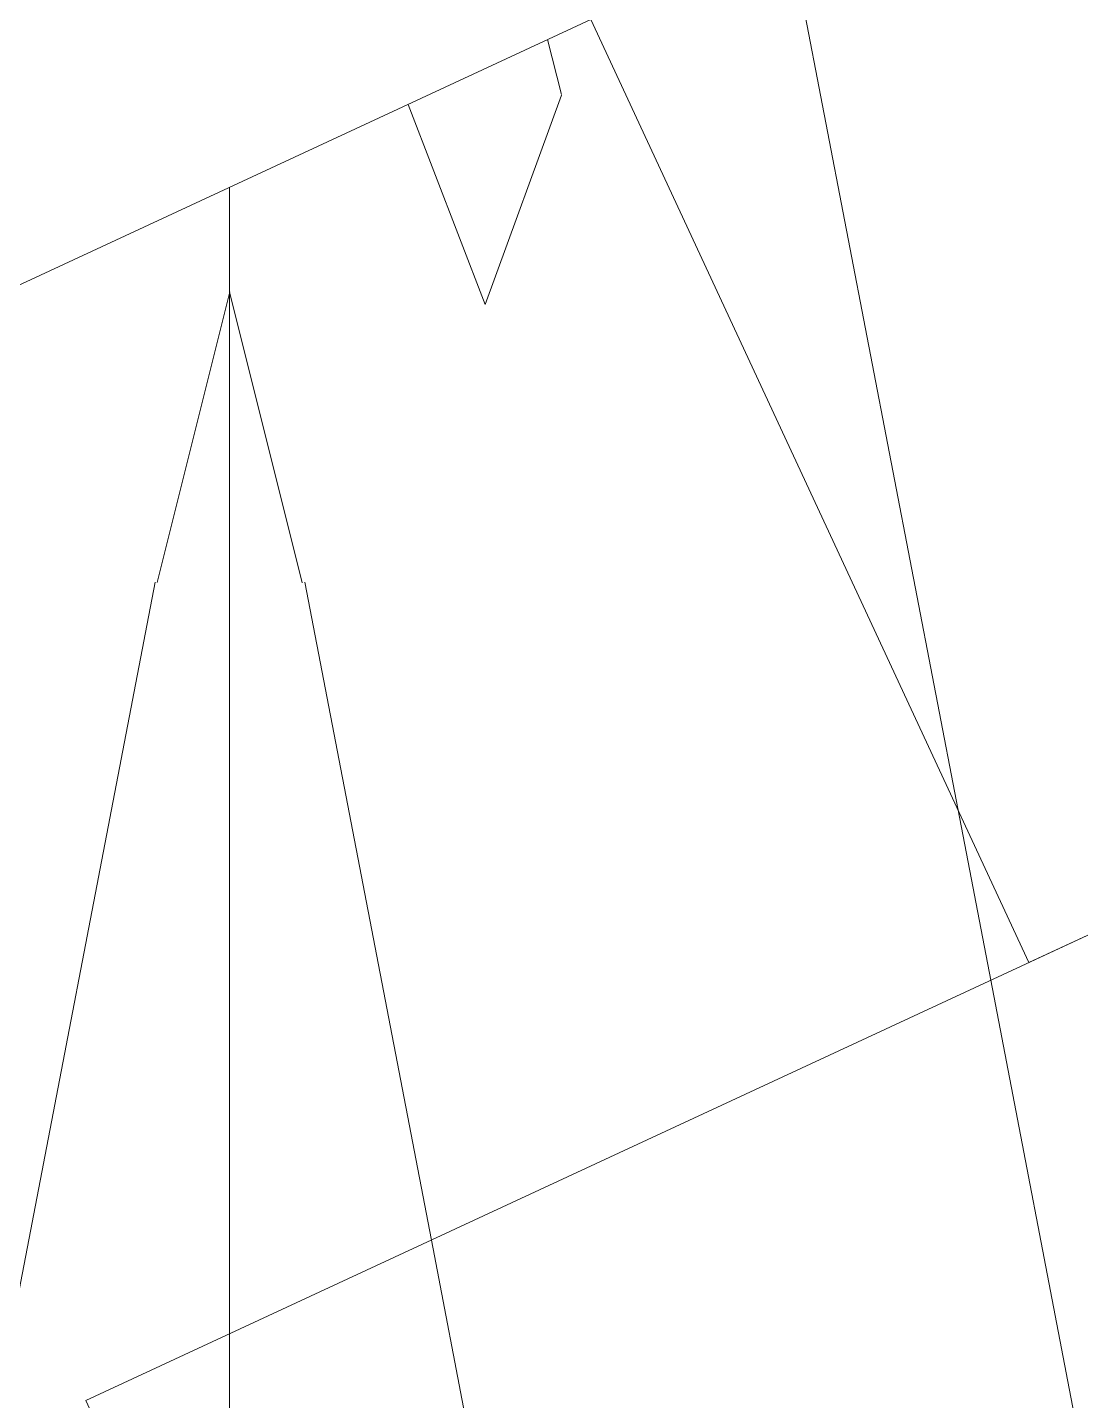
# Model space of a CAD drawing. Header units: inches. Extents: x -1205 to 1409, y -1117 to 895.
# Drawn here: x 237.76 to 251.94, y -171.06 to -152.58 of the extents above; entities that cross this region are included whole.
import ezdxf

# ---------------------------------------------------------------- set-up
doc = ezdxf.new("R2010")
doc.units = ezdxf.units.IN
doc.header["$MEASUREMENT"] = 0
doc.layers.add('Q-CASE', color=31, linetype='Continuous', lineweight=9)
pattern_1 = [(90, (0, 48), (-96, 5.878304635907295e-15), [96, -96]), (90, (48, 48), (-96, 5.878304635907295e-15), [96, -96]), (180, (48, 48), (-2.351321854362918e-14, -192), [48, -48]), (180, (48, 144), (-2.351321854362918e-14, -192), [48, -48]), (90, (0, 144), (-96, 5.878304635907295e-15), [48, -144]), (90, (48, 144), (-96, 5.878304635907295e-15), [48, -144]), (90, (0, 0), (-96, 5.878304635907295e-15), [48, -144]), (90, (48, 0), (-96, 5.878304635907295e-15), [48, -144]), (78.69, (12.966, 53.70399999999999), (96.00089980861767, 576.000232056321), [37.99999999999999, -941.0119999999998]), (105.524, (22.95, 81.33800000000001), (-95.9988812586284, 384.0006136793166), [10, -1783.428]), (78.69, (22.749, 81.357), (96.00089980861767, 576.000232056321), [58.99999999999999, -920.0119999999998]), (75.964, (5.199, 55.214), (-0.001058403158197052, 191.9996895228734), [49.191, -346.6269999999999]), (118.301, (22.304, 93.242), (-1248.009876813719, 2303.994657741942), [11, -2823.846]), (81.87, (22.246, 93.23299999999999), (95.99912160023428, 768.0004430936115), [28.604, -1329.041]), (109.983, (27.883, 117.09), (-479.9973340807109, 1344.000919731981), [4.75, -2242.552]), (81.87, (27.857, 117.094), (95.99912160023428, 768.0004430936115), [24, -1333.645]), (68.962, (3.324, 76.95), (288.0067822990438, 767.9970254100932), [37, -2637.251]), (118.301, (20.37, 104.434), (-1248.009876813719, 2303.994657741942), [8, -2826.846]), (79.11399999999999, (20.376, 104.42), (288.0124325046144, 1535.997718984887), [25, -2516.735]), (135, (27.032, 127.054), (-95.99964504101044, 7.105427357601002e-15), [2.703, -268.826]), (90, (27.032, 127.054), (-96, 5.878304635907295e-15), [15, -177]), (63.435, (1.909, 94.214), (96.00021205036973, 0.0005329618020937232), [32, -182.663]), (135, (19.654, 119.456), (-95.99964504101044, 7.105427357601002e-15), [4.703, -266.826]), (81.87, (19.629, 119.459), (95.99912160023428, 768.0004430936115), [22.222, -1335.423]), (63.435, (3.211, 107.597), (96.00021205036973, 0.0005329618020937232), [28, -186.663]), (135, (17.949, 130.472), (-95.99964504101044, 7.105427357601002e-15), [3, -268.529]), (79.11399999999999, (17.963, 130.469), (288.0124325046144, 1535.997718984887), [13.782, -2527.953]), (68.962, (4.207, 121.461), (288.0067822990438, 767.9970254100932), [17.608, -2656.642]), (159.444, (14.263, 136.479), (-1056.000308324566, 383.9991152846872), [4, -1636.449]), (90, (14.257, 136.465), (-96, 5.878304635907295e-15), [5.59, -186.41]), (75.964, (18.708, 51.846), (-0.001058403158197052, 191.9996895228734), [21, -374.818]), (118.301, (26.937, 66.348), (-1248.009876813719, 2303.994657741942), [6.66, -2828.186]), (79.11399999999999, (26.996, 66.325), (288.0124325046144, 1535.997718984887), [76, -2465.735]), (79.11399999999999, (28.996, 50.588), (288.0124325046144, 1535.997718984887), [42.203, -2499.532]), (105.068, (38.823, 85.26299999999999), (-95.99646435562906, 384.0009876396394), [7, -2577.879]), (79.11399999999999, (38.861, 85.25399999999999), (288.0124325046144, 1535.997718984887), [43, -2498.735]), (79.11399999999999, (36.042, 49.218), (288.0124325046144, 1535.997718984887), [19.193, -2522.542]), (109.983, (42.762, 59.604), (-479.9973340807109, 1344.000919731981), [9, -2238.302]), (84.806, (42.706, 59.61), (95.99176943683663, 1152.000275729735), [33.914, -2086.795]), (79.11399999999999, (14.259, 142.054), (288.0124325046144, 1535.997718984887), [1.982, -2539.753]), (68.962, (-0.004, 110.486), (288.0067822990438, 767.9970254100932), [11.755, -2662.495]), (68.962, (-0.006999999999999999, 122.003), (288.0067822990438, 767.9970254100932), [23.565, -2650.685]), (79.11399999999999, (0.013, 130.747), (288.0124325046144, 1535.997718984887), [13.498, -2528.237]), (72.89699999999999, (-0.018, 97.395), (288.0047244903436, 959.9990281558837), [10.718, -2600.764]), (75.964, (-0.002, 87.04700000000001), (-0.001058403158197052, 191.9996895228734), [7.442999999999999, -388.3749999999999]), (75.964, (-0.004, 63.568), (-0.001058403158197052, 191.9996895228734), [13.788, -382.0299999999999]), (81.87, (4.192, 48.001), (95.99912160023428, 768.0004430936115), [7.281000000000001, -1350.364]), (74.05500000000002, (11.44, 47.999), (95.99685910274899, 384.0003614782243), [5.912999999999998, -1391.868]), (90, (18.714, 48), (-96, 5.878304635907295e-15), [3.844, -188.156]), (74.05500000000002, (28.212, 48), (95.99685910274899, 384.0003614782243), [2.7, -1395.081]), (90, (36.023, 48), (-96, 5.878304635907295e-15), [1.221, -190.779]), (84.806, (18.847, 68.9), (95.99176943683663, 1152.000275729735), [7.202000000000001, -2113.508]), (63.435, (19.5, 76.067), (96.00021205036973, 0.0005329618020937232), [4, -210.663]), (90, (21.303, 65.637), (-96, 5.878304635907295e-15), [14, -178]), (63.435, (18.033, 59.159), (96.00021205036973, 0.0005329618020937232), [7.257000000000001, -207.405]), (84.806, (17.992, 59.173), (95.99176943683663, 1152.000275729735), [9.765, -2110.944]), (63.435, (22.756, 141.457), (96.00021205036973, 0.0005329618020937232), [2.849, -211.814]), (63.435, (27.04, 142.05), (96.00021205036973, 0.0005329618020937232), [2.184, -212.479]), (68.962, (31.223, 140.857), (288.0067822990438, 767.9970254100932), [3.367, -2670.883]), (63.435, (34.182, 139.233), (96.00021205036973, 0.0005329618020937232), [5.34, -209.323]), (75.964, (43.53, 134.043), (-0.001058403158197052, 191.9996895228734), [4.951, -390.8669999999999]), (109.983, (44.558, 131.223), (-479.9973340807109, 1344.000919731981), [3, -2244.302]), (68.962, (44.556, 131.224), (288.0067822990438, 767.9970254100932), [6, -2668.251]), (90, (46.708, 136.825), (-96, 5.878304635907295e-15), [4, -188]), (45, (44.73, 138.846), (95.99964504101045, 0), [2.798, -268.731]), (63.435, (41.434, 140.938), (96.00021205036973, 0.0005329618020937232), [3.43, -211.232]), (75.964, (47.023, 127.472), (-0.001058403158197052, 191.9996895228734), [4.034999999999999, -391.783]), (75.964, (45.717, 93.39), (-0.001058403158197052, 191.9996895228734), [9.426999999999998, -386.3919999999999]), (90, (96, 48), (-96, 5.878304635907295e-15), [96, -96]), (90, (48, 48), (-96, 5.878304635907295e-15), [96, -96]), (100.886, (82.896, 53.677), (-288.0124325046143, 1535.997718984887), [37.99999999999999, -2503.735]), (74.932, (73.089, 81.328), (95.9964643556291, 384.0009876396394), [10, -2574.879]), (100.886, (73.036, 81.315), (-288.0124325046143, 1535.997718984887), [58.99999999999999, -2482.735]), (104.036, (90.801, 55.214), (0.001058403158232579, 191.9996895228734), [49.191, -346.627]), (61.699, (73.696, 93.242), (1248.00987681372, 2303.994657741941), [11, -2823.845999999999]), (98.13, (73.75399999999999, 93.23299999999999), (-95.99912160023436, 768.0004430936115), [28.604, -1329.041]), (70.017, (68.117, 117.09), (479.997334080711, 1344.000919731981), [4.749999999999999, -2242.552]), (98.13, (68.143, 117.094), (-95.99912160023436, 768.0004430936115), [24, -1333.645]), (111.038, (92.676, 76.95), (-288.0067822990437, 767.9970254100932), [36.99999999999999, -2637.250999999999]), (61.699, (75.63, 104.434), (1248.00987681372, 2303.994657741941), [7.999999999999999, -2826.845999999999]), (100.886, (75.624, 104.42), (-288.0124325046143, 1535.997718984887), [25, -2516.735]), (45, (68.968, 127.054), (95.99964504101045, 0), [2.703, -268.826]), (90, (68.968, 127.054), (-96, 5.878304635907295e-15), [15, -177]), (116.565, (94.09100000000001, 94.214), (-96.00021205036971, 0.0005329618021008287), [32, -182.663]), (45, (76.346, 119.456), (95.99964504101045, 0), [4.703, -266.826]), (98.13, (76.37100000000001, 119.459), (-95.99912160023436, 768.0004430936115), [22.222, -1335.423]), (116.565, (92.789, 107.597), (-96.00021205036971, 0.0005329618021008287), [28, -186.663]), (45, (78.051, 130.472), (95.99964504101045, 0), [3, -268.529]), (100.886, (78.03699999999999, 130.469), (-288.0124325046143, 1535.997718984887), [13.782, -2527.953]), (111.038, (91.79299999999999, 121.461), (-288.0067822990437, 767.9970254100932), [17.608, -2656.642]), (20.556, (81.737, 136.479), (1056.000308324566, 383.999115284687), [4, -1636.449]), (90, (81.743, 136.465), (-96, 5.878304635907295e-15), [5.59, -186.41]), (104.036, (77.292, 51.846), (0.001058403158232579, 191.9996895228734), [21, -374.818]), (61.699, (69.063, 66.348), (1248.00987681372, 2303.994657741941), [6.659999999999999, -2828.185999999999]), (100.886, (69.00399999999999, 66.325), (-288.0124325046143, 1535.997718984887), [75.99999999999999, -2465.735]), (100.886, (67.00399999999999, 50.588), (-288.0124325046143, 1535.997718984887), [42.203, -2499.532]), (74.932, (57.177, 85.26299999999999), (95.9964643556291, 384.0009876396394), [7, -2577.879]), (100.886, (57.139, 85.25399999999999), (-288.0124325046143, 1535.997718984887), [42.99999999999999, -2498.735]), (100.886, (59.958, 49.218), (-288.0124325046143, 1535.997718984887), [19.19299999999999, -2522.541999999999]), (70.017, (53.238, 59.604), (479.997334080711, 1344.000919731981), [8.999999999999998, -2238.302]), (95.194, (53.294, 59.61), (-95.99176943683675, 1152.000275729735), [33.914, -2086.795]), (100.886, (81.741, 142.054), (-288.0124325046143, 1535.997718984887), [1.982, -2539.752999999999]), (111.038, (96.00399999999999, 110.486), (-288.0067822990437, 767.9970254100932), [11.755, -2662.494999999999]), (111.038, (96.007, 122.003), (-288.0067822990437, 767.9970254100932), [23.565, -2650.684999999999]), (100.886, (95.98700000000001, 130.747), (-288.0124325046143, 1535.997718984887), [13.498, -2528.237]), (107.103, (96.01799999999999, 97.395), (-288.0047244903432, 959.9990281558838), [10.718, -2600.764]), (104.036, (96.00200000000001, 87.04700000000001), (0.001058403158232579, 191.9996895228734), [7.443, -388.375]), (104.036, (96.00399999999999, 63.568), (0.001058403158232579, 191.9996895228734), [13.788, -382.03]), (98.13, (91.80799999999999, 48.001), (-95.99912160023436, 768.0004430936115), [7.281000000000001, -1350.364]), (105.945, (84.56, 47.999), (-95.99685910274903, 384.0003614782243), [5.912999999999999, -1391.868]), (90, (77.286, 48), (-96, 5.878304635907295e-15), [3.844, -188.156]), (105.945, (67.788, 48), (-95.99685910274903, 384.0003614782243), [2.7, -1395.081]), (90, (59.977, 48), (-96, 5.878304635907295e-15), [1.221, -190.779]), (95.194, (77.153, 68.9), (-95.99176943683675, 1152.000275729735), [7.202000000000001, -2113.508]), (116.565, (76.5, 76.067), (-96.00021205036971, 0.0005329618021008287), [4, -210.663]), (90, (74.697, 65.637), (-96, 5.878304635907295e-15), [14, -178]), (116.565, (77.967, 59.159), (-96.00021205036971, 0.0005329618021008287), [7.257000000000001, -207.405]), (95.194, (78.008, 59.173), (-95.99176943683675, 1152.000275729735), [9.765, -2110.944]), (116.565, (73.244, 141.457), (-96.00021205036971, 0.0005329618021008287), [2.849, -211.814]), (116.565, (68.96, 142.05), (-96.00021205036971, 0.0005329618021008287), [2.184, -212.479]), (111.038, (64.777, 140.857), (-288.0067822990437, 767.9970254100932), [3.367, -2670.882999999999]), (116.565, (61.818, 139.233), (-96.00021205036971, 0.0005329618021008287), [5.34, -209.323]), (104.036, (52.47, 134.043), (0.001058403158232579, 191.9996895228734), [4.951000000000001, -390.867]), (70.017, (51.442, 131.223), (479.997334080711, 1344.000919731981), [3, -2244.302]), (111.038, (51.444, 131.224), (-288.0067822990437, 767.9970254100932), [5.999999999999999, -2668.250999999999]), (90, (49.292, 136.825), (-96, 5.878304635907295e-15), [4, -188]), (135, (51.27, 138.846), (-95.99964504101044, 7.105427357601002e-15), [2.798, -268.731]), (116.565, (54.566, 140.938), (-96.00021205036971, 0.0005329618021008287), [3.43, -211.232]), (104.036, (48.977, 127.472), (0.001058403158232579, 191.9996895228734), [4.035, -391.783]), (104.036, (50.283, 93.39), (0.001058403158232579, 191.9996895228734), [9.427, -386.392]), (180, (96, 144), (-2.351321854362918e-14, -192), [48, -48]), (180, (96, 48), (-2.351321854362918e-14, -192), [48, -48]), (90, (96, 0), (-96, 5.878304635907295e-15), [48, -144]), (90, (96, 144), (-96, 5.878304635907295e-15), [48, -144]), (79.11399999999999, (13.104, 149.677), (288.0124325046144, 1535.997718984887), [38, -2503.735]), (105.068, (22.911, 177.328), (-95.99646435562906, 384.0009876396394), [10, -2574.879]), (79.11399999999999, (22.92, 177.324), (288.0124325046144, 1535.997718984887), [14.948, -2526.787]), (75.964, (5.201000000000001, 151.213), (-0.001058403158197052, 191.9996895228734), [42.038, -353.7799999999999]), (118.301, (22.286, 189.232), (-1248.009876813719, 2303.994657741942), [3.139, -2831.707]), (81.87, (22.275, 189.228), (95.99912160023428, 768.0004430936115), [2.799, -1354.846]), (68.962, (3.329, 172.948), (288.0067822990438, 767.9970254100932), [20.41, -2653.841]), (63.435, (1.807, 190.265), (96.00021205036973, 0.0005329618020937232), [1.943, -212.719]), (75.964, (18.708, 147.846), (-0.001058403158197052, 191.9996895228734), [21, -374.818]), (118.301, (26.937, 162.348), (-1248.009876813719, 2303.994657741942), [6.66, -2828.186]), (79.11399999999999, (26.951, 162.334), (288.0124325046144, 1535.997718984887), [30.215, -2511.52]), (79.11399999999999, (28.996, 146.588), (288.0124325046144, 1535.997718984887), [42.203, -2499.532]), (105.068, (38.823, 181.263), (-95.99646435562906, 384.0009876396394), [7, -2577.879]), (79.11399999999999, (38.83, 181.26), (288.0124325046144, 1535.997718984887), [10.939, -2530.796]), (79.11399999999999, (36.042, 145.218), (288.0124325046144, 1535.997718984887), [19.193, -2522.542]), (109.983, (42.762, 155.604), (-479.9973340807109, 1344.000919731981), [9, -2238.302]), (84.806, (42.706, 155.61), (95.99176943683663, 1152.000275729735), [33.914, -2086.795]), (75.964, (-0.002, 183.047), (-0.001058403158197052, 191.9996895228734), [7.442999999999999, -388.3749999999999]), (75.964, (-0.004, 159.568), (-0.001058403158197052, 191.9996895228734), [13.788, -382.0299999999999]), (81.87, (4.192, 144.001), (95.99912160023428, 768.0004430936115), [7.281000000000001, -1350.364]), (74.05500000000002, (11.44, 143.999), (95.99685910274899, 384.0003614782243), [5.912999999999998, -1391.868]), (90, (18.714, 144), (-96, 5.878304635907295e-15), [3.844, -188.156]), (74.05500000000002, (28.212, 144), (95.99685910274899, 384.0003614782243), [2.7, -1395.081]), (90, (36.023, 144), (-96, 5.878304635907295e-15), [1.221, -190.779]), (84.806, (18.847, 164.9), (95.99176943683663, 1152.000275729735), [7.202000000000001, -2113.508]), (63.435, (19.5, 172.067), (96.00021205036973, 0.0005329618020937232), [4, -210.663]), (90, (21.303, 161.637), (-96, 5.878304635907295e-15), [14, -178]), (63.435, (18.033, 155.159), (96.00021205036973, 0.0005329618020937232), [7.257000000000001, -207.405]), (84.806, (17.992, 155.173), (95.99176943683663, 1152.000275729735), [9.765, -2110.944]), (75.964, (45.71899999999999, 189.39), (-0.001058403158197052, 191.9996895228734), [2.69, -393.128]), (100.886, (82.896, 149.677), (-288.0124325046143, 1535.997718984887), [37.99999999999999, -2503.735]), (74.932, (73.089, 177.328), (95.9964643556291, 384.0009876396394), [10, -2574.879]), (100.886, (73.08, 177.324), (-288.0124325046143, 1535.997718984887), [14.948, -2526.787]), (104.036, (90.79899999999999, 151.213), (0.001058403158232579, 191.9996895228734), [42.038, -353.78]), (61.699, (73.714, 189.232), (1248.00987681372, 2303.994657741941), [3.138999999999999, -2831.707]), (98.13, (73.725, 189.228), (-95.99912160023436, 768.0004430936115), [2.799, -1354.846]), (111.038, (92.671, 172.948), (-288.0067822990437, 767.9970254100932), [20.41, -2653.840999999999]), (116.565, (94.193, 190.265), (-96.00021205036971, 0.0005329618021008287), [1.943, -212.719]), (104.036, (77.292, 147.846), (0.001058403158232579, 191.9996895228734), [21, -374.818]), (61.699, (69.063, 162.348), (1248.00987681372, 2303.994657741941), [6.659999999999999, -2828.185999999999]), (100.886, (69.04899999999999, 162.334), (-288.0124325046143, 1535.997718984887), [30.215, -2511.52]), (100.886, (67.00399999999999, 146.588), (-288.0124325046143, 1535.997718984887), [42.203, -2499.532]), (74.932, (57.177, 181.263), (95.9964643556291, 384.0009876396394), [7, -2577.879]), (100.886, (57.17, 181.26), (-288.0124325046143, 1535.997718984887), [10.939, -2530.796]), (100.886, (59.958, 145.218), (-288.0124325046143, 1535.997718984887), [19.19299999999999, -2522.541999999999]), (70.017, (53.238, 155.604), (479.997334080711, 1344.000919731981), [8.999999999999998, -2238.302]), (95.194, (53.294, 155.61), (-95.99176943683675, 1152.000275729735), [33.914, -2086.795]), (104.036, (96.00200000000001, 183.047), (0.001058403158232579, 191.9996895228734), [7.443, -388.375]), (104.036, (96.00399999999999, 159.568), (0.001058403158232579, 191.9996895228734), [13.788, -382.03]), (98.13, (91.80799999999999, 144.001), (-95.99912160023436, 768.0004430936115), [7.281000000000001, -1350.364]), (105.945, (84.56, 143.999), (-95.99685910274903, 384.0003614782243), [5.912999999999999, -1391.868]), (90, (77.286, 144), (-96, 5.878304635907295e-15), [3.844, -188.156]), (105.945, (67.788, 144), (-95.99685910274903, 384.0003614782243), [2.7, -1395.081]), (90, (59.977, 144), (-96, 5.878304635907295e-15), [1.221, -190.779]), (95.194, (77.153, 164.9), (-95.99176943683675, 1152.000275729735), [7.202000000000001, -2113.508]), (116.565, (76.5, 172.067), (-96.00021205036971, 0.0005329618021008287), [4, -210.663]), (90, (74.697, 161.637), (-96, 5.878304635907295e-15), [14, -178]), (116.565, (77.967, 155.159), (-96.00021205036971, 0.0005329618021008287), [7.257000000000001, -207.405]), (95.194, (78.008, 155.173), (-95.99176943683675, 1152.000275729735), [9.765, -2110.944]), (104.036, (50.28100000000001, 189.39), (0.001058403158232579, 191.9996895228734), [2.69, -393.128]), (79.11399999999999, (25.801, -0.008), (288.0124325046144, 1535.997718984887), [44.052, -2497.683]), (75.964, (15.382, 0.001), (-0.001058403158197052, 191.9996895228734), [7.152999999999999, -388.665]), (118.301, (20.823, 0.01), (-1248.009876813719, 2303.994657741942), [7.861000000000001, -2826.985]), (81.87, (22.639, 0.004), (95.99912160023428, 768.0004430936115), [25.805, -1331.841]), (109.983, (27.883, 21.09), (-479.9973340807109, 1344.000919731981), [4.75, -2242.552]), (81.87, (27.857, 21.094), (95.99912160023428, 768.0004430936115), [24, -1333.645]), (68.962, (10.645, 0.002), (288.0067822990438, 767.9970254100932), [16.59, -2657.66]), (118.301, (20.37, 8.434), (-1248.009876813719, 2303.994657741942), [8, -2826.846]), (79.11399999999999, (20.376, 8.42), (288.0124325046144, 1535.997718984887), [25, -2516.735]), (135, (27.032, 31.054), (-95.99964504101044, 7.105427357601002e-15), [2.703, -268.826]), (90, (27.032, 31.054), (-96, 5.878304635907295e-15), [15, -177]), (63.435, (2.785, -0.051), (96.00021205036973, 0.0005329618020937232), [30.057, -184.606]), (135, (19.654, 23.456), (-95.99964504101044, 7.105427357601002e-15), [4.703, -266.826]), (81.87, (19.629, 23.459), (95.99912160023428, 768.0004430936115), [22.222, -1335.423]), (63.435, (3.211, 11.597), (96.00021205036973, 0.0005329618020937232), [28, -186.663]), (135, (17.949, 34.472), (-95.99964504101044, 7.105427357601002e-15), [3, -268.529]), (79.11399999999999, (17.963, 34.469), (288.0124325046144, 1535.997718984887), [13.782, -2527.953]), (68.962, (4.207, 25.461), (288.0067822990438, 767.9970254100932), [17.608, -2656.642]), (159.444, (14.263, 40.479), (-1056.000308324566, 383.9991152846872), [4, -1636.449]), (90, (14.257, 40.465), (-96, 5.878304635907295e-15), [5.59, -186.41]), (79.11399999999999, (32.732, -0.009000000000000001), (288.0124325046144, 1535.997718984887), [45.785, -2495.95]), (79.11399999999999, (40.938, -0.006), (288.0124325046144, 1535.997718984887), [32.061, -2509.674]), (79.11399999999999, (14.259, 46.05399999999999), (288.0124325046144, 1535.997718984887), [1.982, -2539.753]), (68.962, (-0.004, 14.486), (288.0067822990438, 767.9970254100932), [11.755, -2662.495]), (68.962, (-0.006999999999999999, 26.003), (288.0067822990438, 767.9970254100932), [23.565, -2650.685]), (79.11399999999999, (0.013, 34.747), (288.0124325046144, 1535.997718984887), [13.498, -2528.237]), (72.89699999999999, (-0.018, 1.395), (288.0047244903436, 959.9990281558837), [10.718, -2600.764]), (63.435, (22.756, 45.457), (96.00021205036973, 0.0005329618020937232), [2.849, -211.814]), (63.435, (27.04, 46.05), (96.00021205036973, 0.0005329618020937232), [2.184, -212.479]), (68.962, (31.223, 44.857), (288.0067822990438, 767.9970254100932), [3.367, -2670.883]), (63.435, (34.182, 43.233), (96.00021205036973, 0.0005329618020937232), [5.34, -209.323]), (75.964, (43.53, 38.043), (-0.001058403158197052, 191.9996895228734), [4.951, -390.8669999999999]), (109.983, (44.558, 35.223), (-479.9973340807109, 1344.000919731981), [3, -2244.302]), (68.962, (44.556, 35.224), (288.0067822990438, 767.9970254100932), [6, -2668.251]), (90, (46.708, 40.825), (-96, 5.878304635907295e-15), [4, -188]), (45, (44.73, 42.846), (95.99964504101045, 0), [2.798, -268.731]), (63.435, (41.434, 44.938), (96.00021205036973, 0.0005329618020937232), [3.43, -211.232]), (75.964, (47.023, 31.472), (-0.001058403158197052, 191.9996895228734), [4.034999999999999, -391.783]), (75.964, (46.368, 0.001), (-0.001058403158197052, 191.9996895228734), [6.736, -389.0819999999999]), (100.886, (70.199, -0.008), (-288.0124325046143, 1535.997718984887), [44.05199999999999, -2497.683]), (104.036, (80.618, 0.001), (0.001058403158232579, 191.9996895228734), [7.153, -388.665]), (61.699, (75.17699999999999, 0.01), (1248.00987681372, 2303.994657741941), [7.861, -2826.985]), (98.13, (73.361, 0.004), (-95.99912160023436, 768.0004430936115), [25.805, -1331.841]), (70.017, (68.117, 21.09), (479.997334080711, 1344.000919731981), [4.749999999999999, -2242.552]), (98.13, (68.143, 21.094), (-95.99912160023436, 768.0004430936115), [24, -1333.645]), (111.038, (85.355, 0.002), (-288.0067822990437, 767.9970254100932), [16.59, -2657.659999999999]), (61.699, (75.63, 8.434), (1248.00987681372, 2303.994657741941), [7.999999999999999, -2826.845999999999]), (100.886, (75.624, 8.42), (-288.0124325046143, 1535.997718984887), [25, -2516.735]), (45, (68.968, 31.054), (95.99964504101045, 0), [2.703, -268.826]), (90, (68.968, 31.054), (-96, 5.878304635907295e-15), [15, -177]), (116.565, (93.215, -0.051), (-96.00021205036971, 0.0005329618021008287), [30.057, -184.606]), (45, (76.346, 23.456), (95.99964504101045, 0), [4.703, -266.826]), (98.13, (76.37100000000001, 23.459), (-95.99912160023436, 768.0004430936115), [22.222, -1335.423]), (116.565, (92.789, 11.597), (-96.00021205036971, 0.0005329618021008287), [28, -186.663]), (45, (78.051, 34.472), (95.99964504101045, 0), [3, -268.529]), (100.886, (78.03699999999999, 34.469), (-288.0124325046143, 1535.997718984887), [13.782, -2527.953]), (111.038, (91.79299999999999, 25.461), (-288.0067822990437, 767.9970254100932), [17.608, -2656.642]), (20.556, (81.737, 40.479), (1056.000308324566, 383.999115284687), [4, -1636.449]), (90, (81.743, 40.465), (-96, 5.878304635907295e-15), [5.59, -186.41]), (100.886, (63.268, -0.009000000000000001), (-288.0124325046143, 1535.997718984887), [45.78499999999999, -2495.949999999999]), (100.886, (55.062, -0.006), (-288.0124325046143, 1535.997718984887), [32.06099999999999, -2509.674]), (100.886, (81.741, 46.05399999999999), (-288.0124325046143, 1535.997718984887), [1.982, -2539.752999999999]), (111.038, (96.00399999999999, 14.486), (-288.0067822990437, 767.9970254100932), [11.755, -2662.494999999999]), (111.038, (96.007, 26.003), (-288.0067822990437, 767.9970254100932), [23.565, -2650.684999999999]), (100.886, (95.98700000000001, 34.747), (-288.0124325046143, 1535.997718984887), [13.498, -2528.237]), (107.103, (96.01799999999999, 1.395), (-288.0047244903432, 959.9990281558838), [10.718, -2600.764]), (116.565, (73.244, 45.457), (-96.00021205036971, 0.0005329618021008287), [2.849, -211.814]), (116.565, (68.96, 46.05), (-96.00021205036971, 0.0005329618021008287), [2.184, -212.479]), (111.038, (64.777, 44.857), (-288.0067822990437, 767.9970254100932), [3.367, -2670.882999999999]), (116.565, (61.818, 43.233), (-96.00021205036971, 0.0005329618021008287), [5.34, -209.323]), (104.036, (52.47, 38.043), (0.001058403158232579, 191.9996895228734), [4.951000000000001, -390.867]), (70.017, (51.442, 35.223), (479.997334080711, 1344.000919731981), [3, -2244.302]), (111.038, (51.444, 35.224), (-288.0067822990437, 767.9970254100932), [5.999999999999999, -2668.250999999999]), (90, (49.292, 40.825), (-96, 5.878304635907295e-15), [4, -188]), (135, (51.27, 42.846), (-95.99964504101044, 7.105427357601002e-15), [2.798, -268.731]), (116.565, (54.566, 44.938), (-96.00021205036971, 0.0005329618021008287), [3.43, -211.232]), (104.036, (48.977, 31.472), (0.001058403158232579, 191.9996895228734), [4.035, -391.783]), (104.036, (49.632, 0.001), (0.001058403158232579, 191.9996895228734), [6.736000000000001, -389.082]), (90, (18.714, 48), (-96, 5.878304635907295e-15), [3.844, -188.156]), (74.05500000000002, (28.212, 48), (95.99685910274899, 384.0003614782243), [2.7, -1395.081]), (90, (36.023, 48), (-96, 5.878304635907295e-15), [1.221, -190.779]), (90, (77.286, 48), (-96, 5.878304635907295e-15), [3.844, -188.156]), (105.945, (67.788, 48), (-95.99685910274903, 384.0003614782243), [2.7, -1395.081]), (90, (59.977, 48), (-96, 5.878304635907295e-15), [1.221, -190.779])]

# ---------------------------------------------------------------- blocks, each defined once
blk = doc.blocks.new('Box Bench - Stair14 - Box Bench - Stair-5146257-8TH FLOOR TELECOM PLAN')
at = {"layer": 'Q-CASE'}
h = blk.add_hatch(dxfattribs=at)
h.set_pattern_fill('FP_55', color=256, style=0, pattern_type=2)
h.set_pattern_definition([(90, (0, 48), (-96, 5.878304635907295e-15), [96, -96]), (90, (48, 48), (-96, 5.878304635907295e-15), [96, -96]), (180, (48, 48), (-2.351321854362918e-14, -192), [48, -48]), (180, (48, 144), (2.351321854362918e-14, -192), [48, -48]), (90, (0, 144), (-96, 5.878304635907295e-15), [48, -144]), (90, (48, 144), (-96, 5.878304635907295e-15), [48, -144]), (90, (0, 0), (-96, 5.878304635907295e-15), [48, -144]), (90, (48, 0), (-96, 5.878304635907295e-15), [48, -144]), (78.69, (12.966, 53.70399999999999), (96.00089980861767, 576.000232056321), [37.99999999999999, -941.0119999999998]), (105.524, (22.95, 81.33800000000001), (-95.9988812586284, 384.0006136793166), [10, -1783.428]), (78.69, (22.749, 81.357), (96.00089980861767, 576.000232056321), [58.99999999999999, -920.0119999999998]), (75.964, (5.199, 55.214), (-0.001058403158197052, 191.9996895228734), [49.191, -346.6269999999999]), (118.301, (22.304, 93.242), (-1248.009876813719, 2303.994657741942), [11, -2823.846]), (81.87, (22.246, 93.23299999999999), (95.99912160023428, 768.0004430936115), [28.604, -1329.041]), (109.983, (27.883, 117.09), (-479.9973340807109, 1344.000919731981), [4.75, -2242.552]), (81.87, (27.857, 117.094), (95.99912160023428, 768.0004430936115), [24, -1333.645]), (68.962, (3.324, 76.95), (288.0067822990438, 767.9970254100932), [37, -2637.251]), (118.301, (20.37, 104.434), (-1248.009876813719, 2303.994657741942), [8, -2826.846]), (79.11399999999999, (20.376, 104.42), (288.0124325046144, 1535.997718984887), [25, -2516.735]), (135, (27.032, 127.054), (-95.99964504101044, 7.105427357601002e-15), [2.703, -268.826]), (90, (27.032, 127.054), (-96, 5.878304635907295e-15), [15, -177]), (63.435, (1.909, 94.214), (96.00021205036973, 0.0005329618020937232), [32, -182.663]), (135, (19.654, 119.456), (-95.99964504101044, 7.105427357601002e-15), [4.703, -266.826]), (81.87, (19.629, 119.459), (95.99912160023428, 768.0004430936115), [22.222, -1335.423]), (63.435, (3.211, 107.597), (96.00021205036973, 0.0005329618020937232), [28, -186.663]), (135, (17.949, 130.472), (-95.99964504101044, 7.105427357601002e-15), [3, -268.529]), (79.11399999999999, (17.963, 130.469), (288.0124325046144, 1535.997718984887), [13.782, -2527.953]), (68.962, (4.207, 121.461), (288.0067822990438, 767.9970254100932), [17.608, -2656.642]), (159.444, (14.263, 136.479), (-1056.000308324566, 383.9991152846872), [4, -1636.449]), (90, (14.257, 136.465), (-96, 5.878304635907295e-15), [5.59, -186.41]), (75.964, (18.708, 51.846), (-0.001058403158197052, 191.9996895228734), [21, -374.818]), (118.301, (26.937, 66.348), (-1248.009876813719, 2303.994657741942), [6.66, -2828.186]), (79.11399999999999, (26.996, 66.325), (288.0124325046144, 1535.997718984887), [76, -2465.735]), (79.11399999999999, (28.996, 50.588), (288.0124325046144, 1535.997718984887), [42.203, -2499.532]), (105.068, (38.823, 85.26299999999999), (-95.99646435562906, 384.0009876396394), [7, -2577.879]), (79.11399999999999, (38.861, 85.25399999999999), (288.0124325046144, 1535.997718984887), [43, -2498.735]), (79.11399999999999, (36.042, 49.218), (288.0124325046144, 1535.997718984887), [19.193, -2522.542]), (109.983, (42.762, 59.604), (-479.9973340807109, 1344.000919731981), [9, -2238.302]), (84.806, (42.706, 59.61), (95.99176943683663, 1152.000275729735), [33.914, -2086.795]), (79.11399999999999, (14.259, 142.054), (288.0124325046144, 1535.997718984887), [1.982, -2539.753]), (68.962, (-0.004, 110.486), (288.0067822990438, 767.9970254100932), [11.755, -2662.495]), (68.962, (-0.006999999999999999, 122.003), (288.0067822990438, 767.9970254100932), [23.565, -2650.685]), (79.11399999999999, (0.013, 130.747), (288.0124325046144, 1535.997718984887), [13.498, -2528.237]), (72.89699999999999, (-0.018, 97.395), (288.0047244903436, 959.9990281558837), [10.718, -2600.764]), (75.964, (-0.002, 87.04700000000001), (-0.001058403158197052, 191.9996895228734), [7.442999999999999, -388.3749999999999]), (75.964, (-0.004, 63.568), (-0.001058403158197052, 191.9996895228734), [13.788, -382.0299999999999]), (81.87, (4.192, 48.001), (95.99912160023428, 768.0004430936115), [7.281000000000001, -1350.364]), (74.05500000000002, (11.44, 47.999), (95.99685910274899, 384.0003614782243), [5.912999999999998, -1391.868]), (90, (18.714, 48), (-96, 5.878304635907295e-15), [3.844, -188.156]), (74.05500000000002, (28.212, 48), (95.99685910274899, 384.0003614782243), [2.7, -1395.081]), (90, (36.023, 48), (-96, 5.878304635907295e-15), [1.221, -190.779]), (84.806, (18.847, 68.9), (95.99176943683663, 1152.000275729735), [7.202000000000001, -2113.508]), (63.435, (19.5, 76.067), (96.00021205036973, 0.0005329618020937232), [4, -210.663]), (90, (21.303, 65.637), (-96, 5.878304635907295e-15), [14, -178]), (63.435, (18.033, 59.159), (96.00021205036973, 0.0005329618020937232), [7.257000000000001, -207.405]), (84.806, (17.992, 59.173), (95.99176943683663, 1152.000275729735), [9.765, -2110.944]), (63.435, (22.756, 141.457), (96.00021205036973, 0.0005329618020937232), [2.849, -211.814]), (63.435, (27.04, 142.05), (96.00021205036973, 0.0005329618020937232), [2.184, -212.479]), (68.962, (31.223, 140.857), (288.0067822990438, 767.9970254100932), [3.367, -2670.883]), (63.435, (34.182, 139.233), (96.00021205036973, 0.0005329618020937232), [5.34, -209.323]), (75.964, (43.53, 134.043), (-0.001058403158197052, 191.9996895228734), [4.951, -390.8669999999999]), (109.983, (44.558, 131.223), (-479.9973340807109, 1344.000919731981), [3, -2244.302]), (68.962, (44.556, 131.224), (288.0067822990438, 767.9970254100932), [6, -2668.251]), (90, (46.708, 136.825), (-96, 5.878304635907295e-15), [4, -188]), (45, (44.73, 138.846), (95.99964504101045, 0), [2.798, -268.731]), (63.435, (41.434, 140.938), (96.00021205036973, 0.0005329618020937232), [3.43, -211.232]), (75.964, (47.023, 127.472), (-0.001058403158197052, 191.9996895228734), [4.034999999999999, -391.783]), (75.964, (45.717, 93.39), (-0.001058403158197052, 191.9996895228734), [9.426999999999998, -386.3919999999999]), (90, (96, 48), (-96, 5.878304635907295e-15), [96, -96]), (90, (48, 48), (-96, 5.878304635907295e-15), [96, -96]), (100.886, (82.896, 53.677), (-288.0124325046143, 1535.997718984887), [37.99999999999999, -2503.735]), (74.932, (73.089, 81.328), (95.9964643556291, 384.0009876396394), [10, -2574.879]), (100.886, (73.036, 81.315), (-288.0124325046143, 1535.997718984887), [58.99999999999999, -2482.735]), (104.036, (90.801, 55.214), (0.001058403158232579, 191.9996895228734), [49.191, -346.627]), (61.699, (73.696, 93.242), (1248.00987681372, 2303.994657741941), [11, -2823.845999999999]), (98.13, (73.75399999999999, 93.23299999999999), (-95.99912160023436, 768.0004430936115), [28.604, -1329.041]), (70.017, (68.117, 117.09), (479.997334080711, 1344.000919731981), [4.749999999999999, -2242.552]), (98.13, (68.143, 117.094), (-95.99912160023436, 768.0004430936115), [24, -1333.645]), (111.038, (92.676, 76.95), (-288.0067822990437, 767.9970254100932), [36.99999999999999, -2637.250999999999]), (61.699, (75.63, 104.434), (1248.00987681372, 2303.994657741941), [7.999999999999999, -2826.845999999999]), (100.886, (75.624, 104.42), (-288.0124325046143, 1535.997718984887), [25, -2516.735]), (45, (68.968, 127.054), (95.99964504101045, 0), [2.703, -268.826]), (90, (68.968, 127.054), (-96, 5.878304635907295e-15), [15, -177]), (116.565, (94.09100000000001, 94.214), (-96.00021205036971, 0.0005329618021008287), [32, -182.663]), (45, (76.346, 119.456), (95.99964504101045, 0), [4.703, -266.826]), (98.13, (76.37100000000001, 119.459), (-95.99912160023436, 768.0004430936115), [22.222, -1335.423]), (116.565, (92.789, 107.597), (-96.00021205036971, 0.0005329618021008287), [28, -186.663]), (45, (78.051, 130.472), (95.99964504101045, 0), [3, -268.529]), (100.886, (78.03699999999999, 130.469), (-288.0124325046143, 1535.997718984887), [13.782, -2527.953]), (111.038, (91.79299999999999, 121.461), (-288.0067822990437, 767.9970254100932), [17.608, -2656.642]), (20.556, (81.737, 136.479), (1056.000308324566, 383.999115284687), [4, -1636.449]), (90, (81.743, 136.465), (-96, 5.878304635907295e-15), [5.59, -186.41]), (104.036, (77.292, 51.846), (0.001058403158232579, 191.9996895228734), [21, -374.818]), (61.699, (69.063, 66.348), (1248.00987681372, 2303.994657741941), [6.659999999999999, -2828.185999999999]), (100.886, (69.00399999999999, 66.325), (-288.0124325046143, 1535.997718984887), [75.99999999999999, -2465.735]), (100.886, (67.00399999999999, 50.588), (-288.0124325046143, 1535.997718984887), [42.203, -2499.532]), (74.932, (57.177, 85.26299999999999), (95.9964643556291, 384.0009876396394), [7, -2577.879]), (100.886, (57.139, 85.25399999999999), (-288.0124325046143, 1535.997718984887), [42.99999999999999, -2498.735]), (100.886, (59.958, 49.218), (-288.0124325046143, 1535.997718984887), [19.19299999999999, -2522.541999999999]), (70.017, (53.238, 59.604), (479.997334080711, 1344.000919731981), [8.999999999999998, -2238.302]), (95.194, (53.294, 59.61), (-95.99176943683675, 1152.000275729735), [33.914, -2086.795]), (100.886, (81.741, 142.054), (-288.0124325046143, 1535.997718984887), [1.982, -2539.752999999999]), (111.038, (96.00399999999999, 110.486), (-288.0067822990437, 767.9970254100932), [11.755, -2662.494999999999]), (111.038, (96.007, 122.003), (-288.0067822990437, 767.9970254100932), [23.565, -2650.684999999999]), (100.886, (95.98700000000001, 130.747), (-288.0124325046143, 1535.997718984887), [13.498, -2528.237]), (107.103, (96.01799999999999, 97.395), (-288.0047244903432, 959.9990281558838), [10.718, -2600.764]), (104.036, (96.00200000000001, 87.04700000000001), (0.001058403158232579, 191.9996895228734), [7.443, -388.375]), (104.036, (96.00399999999999, 63.568), (0.001058403158232579, 191.9996895228734), [13.788, -382.03]), (98.13, (91.80799999999999, 48.001), (-95.99912160023436, 768.0004430936115), [7.281000000000001, -1350.364]), (105.945, (84.56, 47.999), (-95.99685910274903, 384.0003614782243), [5.912999999999999, -1391.868]), (90, (77.286, 48), (-96, 5.878304635907295e-15), [3.844, -188.156]), (105.945, (67.788, 48), (-95.99685910274903, 384.0003614782243), [2.7, -1395.081]), (90, (59.977, 48), (-96, 5.878304635907295e-15), [1.221, -190.779]), (95.194, (77.153, 68.9), (-95.99176943683675, 1152.000275729735), [7.202000000000001, -2113.508]), (116.565, (76.5, 76.067), (-96.00021205036971, 0.0005329618021008287), [4, -210.663]), (90, (74.697, 65.637), (-96, 5.878304635907295e-15), [14, -178]), (116.565, (77.967, 59.159), (-96.00021205036971, 0.0005329618021008287), [7.257000000000001, -207.405]), (95.194, (78.008, 59.173), (-95.99176943683675, 1152.000275729735), [9.765, -2110.944]), (116.565, (73.244, 141.457), (-96.00021205036971, 0.0005329618021008287), [2.849, -211.814]), (116.565, (68.96, 142.05), (-96.00021205036971, 0.0005329618021008287), [2.184, -212.479]), (111.038, (64.777, 140.857), (-288.0067822990437, 767.9970254100932), [3.367, -2670.882999999999]), (116.565, (61.818, 139.233), (-96.00021205036971, 0.0005329618021008287), [5.34, -209.323]), (104.036, (52.47, 134.043), (0.001058403158232579, 191.9996895228734), [4.951000000000001, -390.867]), (70.017, (51.442, 131.223), (479.997334080711, 1344.000919731981), [3, -2244.302]), (111.038, (51.444, 131.224), (-288.0067822990437, 767.9970254100932), [5.999999999999999, -2668.250999999999]), (90, (49.292, 136.825), (-96, 5.878304635907295e-15), [4, -188]), (135, (51.27, 138.846), (-95.99964504101044, 7.105427357601002e-15), [2.798, -268.731]), (116.565, (54.566, 140.938), (-96.00021205036971, 0.0005329618021008287), [3.43, -211.232]), (104.036, (48.977, 127.472), (0.001058403158232579, 191.9996895228734), [4.035, -391.783]), (104.036, (50.283, 93.39), (0.001058403158232579, 191.9996895228734), [9.427, -386.392]), (180, (96, 144), (-2.351321854362918e-14, -192), [48, -48]), (180, (96, 48), (-2.351321854362918e-14, -192), [48, -48]), (90, (96, 0), (-96, 5.878304635907295e-15), [48, -144]), (90, (96, 144), (-96, 5.878304635907295e-15), [48, -144]), (79.11399999999999, (13.104, 149.677), (288.0124325046144, 1535.997718984887), [38, -2503.735]), (105.068, (22.911, 177.328), (-95.99646435562906, 384.0009876396394), [10, -2574.879]), (79.11399999999999, (22.92, 177.324), (288.0124325046144, 1535.997718984887), [14.948, -2526.787]), (75.964, (5.201000000000001, 151.213), (-0.001058403158197052, 191.9996895228734), [42.038, -353.7799999999999]), (118.301, (22.286, 189.232), (-1248.009876813719, 2303.994657741942), [3.139, -2831.707]), (81.87, (22.275, 189.228), (95.99912160023428, 768.0004430936115), [2.799, -1354.846]), (68.962, (3.329, 172.948), (288.0067822990438, 767.9970254100932), [20.41, -2653.841]), (63.435, (1.807, 190.265), (96.00021205036973, 0.0005329618020937232), [1.943, -212.719]), (75.964, (18.708, 147.846), (-0.001058403158197052, 191.9996895228734), [21, -374.818]), (118.301, (26.937, 162.348), (-1248.009876813719, 2303.994657741942), [6.66, -2828.186]), (79.11399999999999, (26.951, 162.334), (288.0124325046144, 1535.997718984887), [30.215, -2511.52]), (79.11399999999999, (28.996, 146.588), (288.0124325046144, 1535.997718984887), [42.203, -2499.532]), (105.068, (38.823, 181.263), (-95.99646435562906, 384.0009876396394), [7, -2577.879]), (79.11399999999999, (38.83, 181.26), (288.0124325046144, 1535.997718984887), [10.939, -2530.796]), (79.11399999999999, (36.042, 145.218), (288.0124325046144, 1535.997718984887), [19.193, -2522.542]), (109.983, (42.762, 155.604), (-479.9973340807109, 1344.000919731981), [9, -2238.302]), (84.806, (42.706, 155.61), (95.99176943683663, 1152.000275729735), [33.914, -2086.795]), (75.964, (-0.002, 183.047), (-0.001058403158197052, 191.9996895228734), [7.442999999999999, -388.3749999999999]), (75.964, (-0.004, 159.568), (-0.001058403158197052, 191.9996895228734), [13.788, -382.0299999999999]), (81.87, (4.192, 144.001), (95.99912160023428, 768.0004430936115), [7.281000000000001, -1350.364]), (74.05500000000002, (11.44, 143.999), (95.99685910274899, 384.0003614782243), [5.912999999999998, -1391.868]), (90, (18.714, 144), (-96, 5.878304635907295e-15), [3.844, -188.156]), (74.05500000000002, (28.212, 144), (95.99685910274899, 384.0003614782243), [2.7, -1395.081]), (90, (36.023, 144), (-96, 5.878304635907295e-15), [1.221, -190.779]), (84.806, (18.847, 164.9), (95.99176943683663, 1152.000275729735), [7.202000000000001, -2113.508]), (63.435, (19.5, 172.067), (96.00021205036973, 0.0005329618020937232), [4, -210.663]), (90, (21.303, 161.637), (-96, 5.878304635907295e-15), [14, -178]), (63.435, (18.033, 155.159), (96.00021205036973, 0.0005329618020937232), [7.257000000000001, -207.405]), (84.806, (17.992, 155.173), (95.99176943683663, 1152.000275729735), [9.765, -2110.944]), (75.964, (45.71899999999999, 189.39), (-0.001058403158197052, 191.9996895228734), [2.69, -393.128]), (100.886, (82.896, 149.677), (-288.0124325046143, 1535.997718984887), [37.99999999999999, -2503.735]), (74.932, (73.089, 177.328), (95.9964643556291, 384.0009876396394), [10, -2574.879]), (100.886, (73.08, 177.324), (-288.0124325046143, 1535.997718984887), [14.948, -2526.787]), (104.036, (90.79899999999999, 151.213), (0.001058403158232579, 191.9996895228734), [42.038, -353.78]), (61.699, (73.714, 189.232), (1248.00987681372, 2303.994657741941), [3.138999999999999, -2831.707]), (98.13, (73.725, 189.228), (-95.99912160023436, 768.0004430936115), [2.799, -1354.846]), (111.038, (92.671, 172.948), (-288.0067822990437, 767.9970254100932), [20.41, -2653.840999999999]), (116.565, (94.193, 190.265), (-96.00021205036971, 0.0005329618021008287), [1.943, -212.719]), (104.036, (77.292, 147.846), (0.001058403158232579, 191.9996895228734), [21, -374.818]), (61.699, (69.063, 162.348), (1248.00987681372, 2303.994657741941), [6.659999999999999, -2828.185999999999]), (100.886, (69.04899999999999, 162.334), (-288.0124325046143, 1535.997718984887), [30.215, -2511.52]), (100.886, (67.00399999999999, 146.588), (-288.0124325046143, 1535.997718984887), [42.203, -2499.532]), (74.932, (57.177, 181.263), (95.9964643556291, 384.0009876396394), [7, -2577.879]), (100.886, (57.17, 181.26), (-288.0124325046143, 1535.997718984887), [10.939, -2530.796]), (100.886, (59.958, 145.218), (-288.0124325046143, 1535.997718984887), [19.19299999999999, -2522.541999999999]), (70.017, (53.238, 155.604), (479.997334080711, 1344.000919731981), [8.999999999999998, -2238.302]), (95.194, (53.294, 155.61), (-95.99176943683675, 1152.000275729735), [33.914, -2086.795]), (104.036, (96.00200000000001, 183.047), (0.001058403158232579, 191.9996895228734), [7.443, -388.375]), (104.036, (96.00399999999999, 159.568), (0.001058403158232579, 191.9996895228734), [13.788, -382.03]), (98.13, (91.80799999999999, 144.001), (-95.99912160023436, 768.0004430936115), [7.281000000000001, -1350.364]), (105.945, (84.56, 143.999), (-95.99685910274903, 384.0003614782243), [5.912999999999999, -1391.868]), (90, (77.286, 144), (-96, 5.878304635907295e-15), [3.844, -188.156]), (105.945, (67.788, 144), (-95.99685910274903, 384.0003614782243), [2.7, -1395.081]), (90, (59.977, 144), (-96, 5.878304635907295e-15), [1.221, -190.779]), (95.194, (77.153, 164.9), (-95.99176943683675, 1152.000275729735), [7.202000000000001, -2113.508]), (116.565, (76.5, 172.067), (-96.00021205036971, 0.0005329618021008287), [4, -210.663]), (90, (74.697, 161.637), (-96, 5.878304635907295e-15), [14, -178]), (116.565, (77.967, 155.159), (-96.00021205036971, 0.0005329618021008287), [7.257000000000001, -207.405]), (95.194, (78.008, 155.173), (-95.99176943683675, 1152.000275729735), [9.765, -2110.944]), (104.036, (50.28100000000001, 189.39), (0.001058403158232579, 191.9996895228734), [2.69, -393.128]), (79.11399999999999, (25.801, -0.008), (288.0124325046144, 1535.997718984887), [44.052, -2497.683]), (75.964, (15.382, 0.001), (-0.001058403158197052, 191.9996895228734), [7.152999999999999, -388.665]), (118.301, (20.823, 0.01), (-1248.009876813719, 2303.994657741942), [7.861000000000001, -2826.985]), (81.87, (22.639, 0.004), (95.99912160023428, 768.0004430936115), [25.805, -1331.841]), (109.983, (27.883, 21.09), (-479.9973340807109, 1344.000919731981), [4.75, -2242.552]), (81.87, (27.857, 21.094), (95.99912160023428, 768.0004430936115), [24, -1333.645]), (68.962, (10.645, 0.002), (288.0067822990438, 767.9970254100932), [16.59, -2657.66]), (118.301, (20.37, 8.434), (-1248.009876813719, 2303.994657741942), [8, -2826.846]), (79.11399999999999, (20.376, 8.42), (288.0124325046144, 1535.997718984887), [25, -2516.735]), (135, (27.032, 31.054), (-95.99964504101044, 7.105427357601002e-15), [2.703, -268.826]), (90, (27.032, 31.054), (-96, 5.878304635907295e-15), [15, -177]), (63.435, (2.785, -0.051), (96.00021205036973, 0.0005329618020937232), [30.057, -184.606]), (135, (19.654, 23.456), (-95.99964504101044, 7.105427357601002e-15), [4.703, -266.826]), (81.87, (19.629, 23.459), (95.99912160023428, 768.0004430936115), [22.222, -1335.423]), (63.435, (3.211, 11.597), (96.00021205036973, 0.0005329618020937232), [28, -186.663]), (135, (17.949, 34.472), (-95.99964504101044, 7.105427357601002e-15), [3, -268.529]), (79.11399999999999, (17.963, 34.469), (288.0124325046144, 1535.997718984887), [13.782, -2527.953]), (68.962, (4.207, 25.461), (288.0067822990438, 767.9970254100932), [17.608, -2656.642]), (159.444, (14.263, 40.479), (-1056.000308324566, 383.9991152846872), [4, -1636.449]), (90, (14.257, 40.465), (-96, 5.878304635907295e-15), [5.59, -186.41]), (79.11399999999999, (32.732, -0.009000000000000001), (288.0124325046144, 1535.997718984887), [45.785, -2495.95]), (79.11399999999999, (40.938, -0.006), (288.0124325046144, 1535.997718984887), [32.061, -2509.674]), (79.11399999999999, (14.259, 46.05399999999999), (288.0124325046144, 1535.997718984887), [1.982, -2539.753]), (68.962, (-0.004, 14.486), (288.0067822990438, 767.9970254100932), [11.755, -2662.495]), (68.962, (-0.006999999999999999, 26.003), (288.0067822990438, 767.9970254100932), [23.565, -2650.685]), (79.11399999999999, (0.013, 34.747), (288.0124325046144, 1535.997718984887), [13.498, -2528.237]), (72.89699999999999, (-0.018, 1.395), (288.0047244903436, 959.9990281558837), [10.718, -2600.764]), (63.435, (22.756, 45.457), (96.00021205036973, 0.0005329618020937232), [2.849, -211.814]), (63.435, (27.04, 46.05), (96.00021205036973, 0.0005329618020937232), [2.184, -212.479]), (68.962, (31.223, 44.857), (288.0067822990438, 767.9970254100932), [3.367, -2670.883]), (63.435, (34.182, 43.233), (96.00021205036973, 0.0005329618020937232), [5.34, -209.323]), (75.964, (43.53, 38.043), (-0.001058403158197052, 191.9996895228734), [4.951, -390.8669999999999]), (109.983, (44.558, 35.223), (-479.9973340807109, 1344.000919731981), [3, -2244.302]), (68.962, (44.556, 35.224), (288.0067822990438, 767.9970254100932), [6, -2668.251]), (90, (46.708, 40.825), (-96, 5.878304635907295e-15), [4, -188]), (45, (44.73, 42.846), (95.99964504101045, 0), [2.798, -268.731]), (63.435, (41.434, 44.938), (96.00021205036973, 0.0005329618020937232), [3.43, -211.232]), (75.964, (47.023, 31.472), (-0.001058403158197052, 191.9996895228734), [4.034999999999999, -391.783]), (75.964, (46.368, 0.001), (-0.001058403158197052, 191.9996895228734), [6.736, -389.0819999999999]), (100.886, (70.199, -0.008), (-288.0124325046143, 1535.997718984887), [44.05199999999999, -2497.683]), (104.036, (80.618, 0.001), (0.001058403158232579, 191.9996895228734), [7.153, -388.665]), (61.699, (75.17699999999999, 0.01), (1248.00987681372, 2303.994657741941), [7.861, -2826.985]), (98.13, (73.361, 0.004), (-95.99912160023436, 768.0004430936115), [25.805, -1331.841]), (70.017, (68.117, 21.09), (479.997334080711, 1344.000919731981), [4.749999999999999, -2242.552]), (98.13, (68.143, 21.094), (-95.99912160023436, 768.0004430936115), [24, -1333.645]), (111.038, (85.355, 0.002), (-288.0067822990437, 767.9970254100932), [16.59, -2657.659999999999]), (61.699, (75.63, 8.434), (1248.00987681372, 2303.994657741941), [7.999999999999999, -2826.845999999999]), (100.886, (75.624, 8.42), (-288.0124325046143, 1535.997718984887), [25, -2516.735]), (45, (68.968, 31.054), (95.99964504101045, 0), [2.703, -268.826]), (90, (68.968, 31.054), (-96, 5.878304635907295e-15), [15, -177]), (116.565, (93.215, -0.051), (-96.00021205036971, 0.0005329618021008287), [30.057, -184.606]), (45, (76.346, 23.456), (95.99964504101045, 0), [4.703, -266.826]), (98.13, (76.37100000000001, 23.459), (-95.99912160023436, 768.0004430936115), [22.222, -1335.423]), (116.565, (92.789, 11.597), (-96.00021205036971, 0.0005329618021008287), [28, -186.663]), (45, (78.051, 34.472), (95.99964504101045, 0), [3, -268.529]), (100.886, (78.03699999999999, 34.469), (-288.0124325046143, 1535.997718984887), [13.782, -2527.953]), (111.038, (91.79299999999999, 25.461), (-288.0067822990437, 767.9970254100932), [17.608, -2656.642]), (20.556, (81.737, 40.479), (1056.000308324566, 383.999115284687), [4, -1636.449]), (90, (81.743, 40.465), (-96, 5.878304635907295e-15), [5.59, -186.41]), (100.886, (63.268, -0.009000000000000001), (-288.0124325046143, 1535.997718984887), [45.78499999999999, -2495.949999999999]), (100.886, (55.062, -0.006), (-288.0124325046143, 1535.997718984887), [32.06099999999999, -2509.674]), (100.886, (81.741, 46.05399999999999), (-288.0124325046143, 1535.997718984887), [1.982, -2539.752999999999]), (111.038, (96.00399999999999, 14.486), (-288.0067822990437, 767.9970254100932), [11.755, -2662.494999999999]), (111.038, (96.007, 26.003), (-288.0067822990437, 767.9970254100932), [23.565, -2650.684999999999]), (100.886, (95.98700000000001, 34.747), (-288.0124325046143, 1535.997718984887), [13.498, -2528.237]), (107.103, (96.01799999999999, 1.395), (-288.0047244903432, 959.9990281558838), [10.718, -2600.764]), (116.565, (73.244, 45.457), (-96.00021205036971, 0.0005329618021008287), [2.849, -211.814]), (116.565, (68.96, 46.05), (-96.00021205036971, 0.0005329618021008287), [2.184, -212.479]), (111.038, (64.777, 44.857), (-288.0067822990437, 767.9970254100932), [3.367, -2670.882999999999]), (116.565, (61.818, 43.233), (-96.00021205036971, 0.0005329618021008287), [5.34, -209.323]), (104.036, (52.47, 38.043), (0.001058403158232579, 191.9996895228734), [4.951000000000001, -390.867]), (70.017, (51.442, 35.223), (479.997334080711, 1344.000919731981), [3, -2244.302]), (111.038, (51.444, 35.224), (-288.0067822990437, 767.9970254100932), [5.999999999999999, -2668.250999999999]), (90, (49.292, 40.825), (-96, 5.878304635907295e-15), [4, -188]), (135, (51.27, 42.846), (-95.99964504101044, 7.105427357601002e-15), [2.798, -268.731]), (116.565, (54.566, 44.938), (-96.00021205036971, 0.0005329618021008287), [3.43, -211.232]), (104.036, (48.977, 31.472), (0.001058403158232579, 191.9996895228734), [4.035, -391.783]), (104.036, (49.632, 0.001), (0.001058403158232579, 191.9996895228734), [6.736000000000001, -389.082]), (90, (18.714, 48), (-96, 5.878304635907295e-15), [3.844, -188.156]), (74.05500000000002, (28.212, 48), (95.99685910274899, 384.0003614782243), [2.7, -1395.081]), (90, (36.023, 48), (-96, 5.878304635907295e-15), [1.221, -190.779]), (90, (77.286, 48), (-96, 5.878304635907295e-15), [3.844, -188.156]), (105.945, (67.788, 48), (-95.99685910274903, 384.0003614782243), [2.7, -1395.081]), (90, (59.977, 48), (-96, 5.878304635907295e-15), [1.221, -190.779])])
h.paths.add_polyline_path([(251.2400330523433, -165.167644871812), (273.0070288296758, -155.0583474269064), (267.1099386534806, -142.3609332234623), (245.3429428761481, -152.4702306683683), (248.5819729925614, -159.4444002633233)], flags=0)
h = blk.add_hatch(dxfattribs=at)
h.set_pattern_fill('FP_51', color=256, style=0, pattern_type=2)
h.set_pattern_definition(pattern_1)
h.paths.add_polyline_path([(244.4397090250941, -183.7621492514516), (287.9737005797599, -163.5435543616399), (282.0766104035644, -150.8461401581959), (238.5426188488989, -171.0647350480076)], flags=0)
h = blk.add_hatch(dxfattribs=at)
h.set_pattern_fill('FP_48', color=256, style=0, pattern_type=2)
h.set_pattern_definition(pattern_1)
h.paths.add_polyline_path([(229.4730372750107, -175.2769423167184), (251.2400330523433, -165.1676448718127), (245.3429428761481, -152.4702306683687), (223.5759470988155, -162.5795281132747)], flags=0)
at = {"layer": 'Q-CASE', "color": 53}
for p, q in [((282.0766104035642, -150.8461401581956), (238.5426188488987, -171.0647350480074)), ((245.3429428761477, -152.4702306683685), (223.5759470988151, -162.5795281132742)), ((245.3429428761476, -152.470230668368), (251.2400330523427, -165.1676448718121)), ((251.2400330523427, -165.1676448718121), (273.0070288296753, -155.0583474269063)), ((238.5426188488987, -171.0647350480074), (244.4397090250938, -183.7621492514514))]:
    blk.add_line(p, q, dxfattribs=at)
blk = doc.blocks.new('18433_1 - AEO NY - CENTRAL_rvt-1-8TH FLOOR TELECOM PLAN')
at = {"color": 53, "lineweight": 9}
blk.add_blockref('Box Bench - Stair14 - Box Bench - Stair-5146257-8TH FLOOR TELECOM PLAN', (0, 0), dxfattribs=at)

msp = doc.modelspace()

# ---------------------------------------------------------------- block references
at = {"lineweight": 5}
msp.add_blockref('18433_1 - AEO NY - CENTRAL_rvt-1-8TH FLOOR TELECOM PLAN', (0, 0), dxfattribs=at)

doc.saveas('drawing.dxf')
